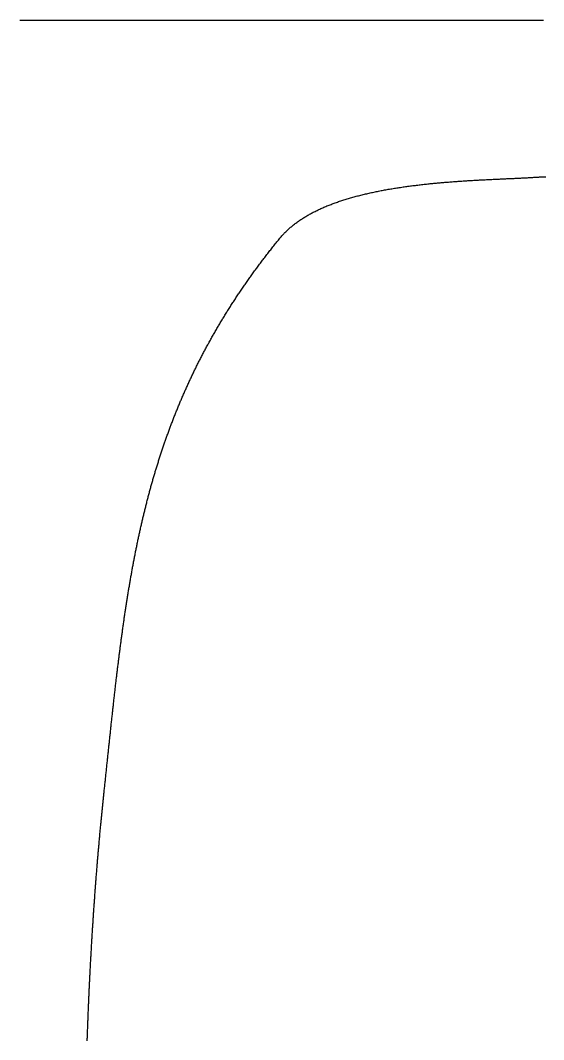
# Model space of a CAD drawing. Header units: metres. Extents: x -47 to 47, y -108 to 108.
# Drawn here: x -23.68 to 0, y 62.34 to 108.48 of the extents above; entities that cross this region are included whole.
import ezdxf

# ---------------------------------------------------------------- set-up
doc = ezdxf.new("R2010")
doc.units = ezdxf.units.M

msp = doc.modelspace()

# ---------------------------------------------------------------- linework, layer by layer
for points in [[(0, 108.483), (-0.05, 108.483), (-0.1, 108.483), (-0.15, 108.483), (-0.2, 108.483), (-0.25, 108.483), (-0.3, 108.483), (-0.35, 108.483), (-0.4, 108.483), (-0.45, 108.483), (-0.5, 108.483), (-0.55, 108.483), (-0.6, 108.483), (-0.65, 108.483), (-0.7, 108.483), (-0.75, 108.483), (-0.8, 108.483), (-0.85, 108.483), (-0.9, 108.483), (-0.95, 108.483), (-1, 108.483), (-1.05, 108.483), (-1.1, 108.483), (-1.15, 108.483), (-1.2, 108.483), (-1.25, 108.483), (-1.3, 108.483), (-1.35, 108.483), (-1.4, 108.483), (-1.45, 108.483), (-1.5, 108.483), (-1.55, 108.483), (-1.6, 108.483), (-1.65, 108.483), (-1.7, 108.483), (-1.75, 108.483), (-1.8, 108.483), (-1.85, 108.483), (-1.9, 108.483), (-1.95, 108.483), (-2.001, 108.483), (-2.051, 108.483), (-2.101, 108.483), (-2.151, 108.483), (-2.201, 108.483), (-2.251, 108.483), (-2.301, 108.483), (-2.351, 108.483), (-2.401, 108.483), (-2.451, 108.483), (-2.501, 108.483), (-2.551, 108.483), (-2.601, 108.483), (-2.651, 108.483), (-2.701, 108.483), (-2.751, 108.483), (-2.801, 108.483), (-2.851, 108.483), (-2.901, 108.483), (-2.951, 108.483), (-3.001, 108.483), (-3.051, 108.483), (-3.101, 108.483), (-3.151, 108.483), (-3.201, 108.483), (-3.251, 108.483), (-3.301, 108.483), (-3.351, 108.483), (-3.401, 108.483), (-3.451, 108.483), (-3.501, 108.483), (-3.551, 108.483), (-3.601, 108.483), (-3.651, 108.483), (-3.701, 108.483), (-3.751, 108.483), (-3.801, 108.483), (-3.851, 108.483), (-3.901, 108.483), (-3.951, 108.483), (-4.001, 108.483), (-4.051, 108.483), (-4.101, 108.483), (-4.151, 108.483), (-4.201, 108.483), (-4.251, 108.483), (-4.301, 108.483), (-4.351, 108.483), (-4.401, 108.483), (-4.451, 108.483), (-4.501, 108.483), (-4.551, 108.483), (-4.601, 108.483), (-4.651, 108.483), (-4.701, 108.483), (-4.751, 108.483), (-4.801, 108.483), (-4.851, 108.483), (-4.901, 108.483), (-4.951, 108.483), (-5.001, 108.483), (-5.051, 108.483), (-5.101, 108.483), (-5.151, 108.483), (-5.201, 108.483), (-5.251, 108.483), (-5.301, 108.483), (-5.351, 108.483), (-5.401, 108.483), (-5.451, 108.483), (-5.501, 108.483), (-5.551, 108.483), (-5.601, 108.483), (-5.651, 108.483), (-5.701, 108.483), (-5.751, 108.483), (-5.801, 108.483), (-5.851, 108.483), (-5.901, 108.483), (-5.952, 108.483), (-6.002, 108.483), (-6.052, 108.483), (-6.102, 108.483), (-6.152, 108.483), (-6.202, 108.483), (-6.252, 108.483), (-6.302, 108.483), (-6.352, 108.483), (-6.402, 108.483), (-6.452, 108.483), (-6.502, 108.483), (-6.552, 108.483), (-6.602, 108.483), (-6.652, 108.483), (-6.702, 108.483), (-6.752, 108.483), (-6.802, 108.483), (-6.852, 108.483), (-6.902, 108.483), (-6.952, 108.483), (-7.002, 108.483), (-7.052, 108.483), (-7.102, 108.483), (-7.152, 108.483), (-7.202, 108.483), (-7.252, 108.483), (-7.302, 108.483), (-7.352, 108.483), (-7.402, 108.483), (-7.452, 108.483), (-7.502, 108.483), (-7.552, 108.483), (-7.602, 108.483), (-7.652, 108.483), (-7.702, 108.483), (-7.752, 108.483), (-7.802, 108.483), (-7.852, 108.483), (-7.902, 108.483), (-7.952, 108.483), (-8.002, 108.483), (-8.052, 108.483), (-8.102, 108.483), (-8.152, 108.483), (-8.202, 108.483), (-8.252, 108.483), (-8.302, 108.483), (-8.352, 108.483), (-8.402, 108.483), (-8.452, 108.483), (-8.502, 108.483), (-8.552, 108.483), (-8.602, 108.483), (-8.652, 108.483), (-8.702, 108.483), (-8.752, 108.483), (-8.802, 108.483), (-8.852, 108.483), (-8.902, 108.483), (-8.952, 108.483), (-9.002, 108.483), (-9.052, 108.483), (-9.102, 108.483), (-9.152, 108.483), (-9.202, 108.483), (-9.252, 108.483), (-9.302, 108.483), (-9.352, 108.483), (-9.402, 108.483), (-9.452, 108.483), (-9.502, 108.483), (-9.552, 108.483), (-9.602, 108.483), (-9.652, 108.483), (-9.702, 108.483), (-9.752, 108.483), (-9.802, 108.483), (-9.852, 108.483), (-9.903, 108.483), (-9.953, 108.483), (-10.003, 108.483), (-10.053, 108.483), (-10.103, 108.483), (-10.153, 108.483), (-10.203, 108.483), (-10.253, 108.483), (-10.303, 108.483), (-10.353, 108.483), (-10.403, 108.483), (-10.453, 108.483), (-10.503, 108.483), (-10.553, 108.483), (-10.603, 108.483), (-10.653, 108.483), (-10.703, 108.483), (-10.753, 108.483), (-10.803, 108.483), (-10.853, 108.483), (-10.903, 108.483), (-10.953, 108.483), (-11.003, 108.483), (-11.053, 108.483), (-11.103, 108.483), (-11.153, 108.483), (-11.203, 108.483), (-11.253, 108.483), (-11.303, 108.483), (-11.353, 108.483), (-11.403, 108.483), (-11.453, 108.483), (-11.503, 108.483), (-11.553, 108.483), (-11.603, 108.483), (-11.653, 108.483), (-11.703, 108.483), (-11.753, 108.483), (-11.803, 108.483), (-11.853, 108.483), (-11.903, 108.483), (-11.953, 108.483), (-12.003, 108.483), (-12.053, 108.483), (-12.103, 108.483), (-12.153, 108.483), (-12.203, 108.483), (-12.253, 108.483), (-12.303, 108.483), (-12.353, 108.483), (-12.403, 108.483), (-12.453, 108.483), (-12.503, 108.483), (-12.553, 108.483), (-12.603, 108.483), (-12.653, 108.483), (-12.703, 108.483), (-12.753, 108.483), (-12.803, 108.483), (-12.853, 108.483), (-12.903, 108.483), (-12.953, 108.483), (-13.003, 108.483), (-13.053, 108.483), (-13.103, 108.483), (-13.153, 108.483), (-13.203, 108.483), (-13.253, 108.483), (-13.303, 108.483), (-13.353, 108.483), (-13.403, 108.483), (-13.453, 108.483), (-13.503, 108.483), (-13.553, 108.483), (-13.603, 108.483), (-13.653, 108.483), (-13.703, 108.483), (-13.753, 108.483), (-13.803, 108.483), (-13.854, 108.483), (-13.904, 108.483), (-13.954, 108.483), (-14.004, 108.483), (-14.054, 108.483), (-14.104, 108.483), (-14.154, 108.483), (-14.204, 108.483), (-14.254, 108.483), (-14.304, 108.483), (-14.354, 108.483), (-14.404, 108.483), (-14.454, 108.483), (-14.504, 108.483), (-14.554, 108.483), (-14.604, 108.483), (-14.654, 108.483), (-14.704, 108.483), (-14.754, 108.483), (-14.804, 108.483), (-14.854, 108.483), (-14.904, 108.483), (-14.954, 108.483), (-15.004, 108.483), (-15.054, 108.483), (-15.104, 108.483), (-15.154, 108.483), (-15.204, 108.483), (-15.254, 108.483), (-15.304, 108.483), (-15.354, 108.483), (-15.404, 108.483), (-15.454, 108.483), (-15.504, 108.483), (-15.554, 108.483), (-15.604, 108.483), (-15.654, 108.483), (-15.704, 108.483), (-15.754, 108.483), (-15.804, 108.483), (-15.854, 108.483), (-15.904, 108.483), (-15.954, 108.483), (-16.004, 108.483), (-16.054, 108.483), (-16.104, 108.483), (-16.154, 108.483), (-16.204, 108.483), (-16.254, 108.483), (-16.304, 108.483), (-16.354, 108.483), (-16.404, 108.483), (-16.454, 108.483), (-16.504, 108.483), (-16.554, 108.483), (-16.604, 108.483), (-16.654, 108.483), (-16.704, 108.483), (-16.754, 108.483), (-16.804, 108.483), (-16.854, 108.483), (-16.904, 108.483), (-16.954, 108.483), (-17.004, 108.483), (-17.054, 108.483), (-17.104, 108.483), (-17.154, 108.483), (-17.204, 108.483), (-17.254, 108.483), (-17.304, 108.483), (-17.354, 108.483), (-17.404, 108.483), (-17.454, 108.483), (-17.504, 108.483), (-17.554, 108.483), (-17.604, 108.483), (-17.654, 108.483), (-17.704, 108.483), (-17.754, 108.483), (-17.805, 108.483), (-17.855, 108.483), (-17.905, 108.483), (-17.955, 108.483), (-18.005, 108.483), (-18.055, 108.483), (-18.105, 108.483), (-18.155, 108.483), (-18.205, 108.483), (-18.255, 108.483), (-18.305, 108.483), (-18.355, 108.483), (-18.405, 108.483), (-18.455, 108.483), (-18.505, 108.483), (-18.555, 108.483), (-18.605, 108.483), (-18.655, 108.483), (-18.705, 108.483), (-18.755, 108.483), (-18.805, 108.483), (-18.855, 108.483), (-18.905, 108.483), (-18.955, 108.483), (-19.005, 108.483), (-19.055, 108.483), (-19.105, 108.483), (-19.155, 108.483), (-19.205, 108.483), (-19.255, 108.483), (-19.305, 108.483), (-19.355, 108.483), (-19.405, 108.483), (-19.455, 108.483), (-19.505, 108.483), (-19.555, 108.483), (-19.605, 108.483), (-19.655, 108.483), (-19.705, 108.483), (-19.755, 108.483), (-19.805, 108.483), (-19.855, 108.483), (-19.905, 108.483), (-19.955, 108.483), (-20.005, 108.483), (-20.055, 108.483), (-20.105, 108.483), (-20.155, 108.483), (-20.205, 108.483), (-20.255, 108.483), (-20.305, 108.483), (-20.355, 108.483), (-20.405, 108.483), (-20.455, 108.483), (-20.505, 108.483), (-20.555, 108.483), (-20.605, 108.483), (-20.655, 108.483), (-20.705, 108.483), (-20.755, 108.483), (-20.805, 108.483), (-20.855, 108.483), (-20.905, 108.483), (-20.955, 108.483), (-21.005, 108.483), (-21.055, 108.483), (-21.105, 108.483), (-21.155, 108.483), (-21.205, 108.483), (-21.255, 108.483), (-21.305, 108.483), (-21.355, 108.483), (-21.405, 108.483), (-21.455, 108.483), (-21.505, 108.483), (-21.555, 108.483), (-21.605, 108.483), (-21.655, 108.483), (-21.705, 108.483), (-21.756, 108.483), (-21.806, 108.483), (-21.856, 108.483), (-21.906, 108.483), (-21.956, 108.483), (-22.006, 108.483), (-22.056, 108.483), (-22.106, 108.483), (-22.156, 108.483), (-22.206, 108.483), (-22.256, 108.483), (-22.306, 108.483), (-22.356, 108.483), (-22.406, 108.483), (-22.456, 108.483), (-22.506, 108.483), (-22.556, 108.483), (-22.606, 108.483), (-22.656, 108.483), (-22.706, 108.483), (-22.756, 108.483), (-22.806, 108.483), (-22.856, 108.483), (-22.906, 108.483), (-22.956, 108.483), (-23.006, 108.483), (-23.056, 108.483), (-23.106, 108.483), (-23.156, 108.483), (-23.206, 108.483), (-23.256, 108.483), (-23.306, 108.483), (-23.356, 108.483), (-23.406, 108.483), (-23.456, 108.483), (-23.506, 108.483), (-23.556, 108.483), (-23.606, 108.483), (-23.656, 108.483), (-23.706, 108.483)], [(-11.932, 98.626), (-11.905, 98.659), (-11.878, 98.691), (-11.85, 98.724), (-11.822, 98.755), (-11.793, 98.787), (-11.764, 98.818), (-11.735, 98.849), (-11.705, 98.88), (-11.674, 98.91), (-11.644, 98.94), (-11.613, 98.97), (-11.581, 99), (-11.549, 99.029), (-11.517, 99.058), (-11.484, 99.087), (-11.451, 99.116), (-11.418, 99.144), (-11.384, 99.172), (-11.35, 99.2), (-11.315, 99.228), (-11.28, 99.255), (-11.245, 99.282), (-11.209, 99.309), (-11.173, 99.335), (-11.137, 99.362), (-11.1, 99.388), (-11.063, 99.413), (-11.026, 99.439), (-10.988, 99.464), (-10.95, 99.489), (-10.912, 99.514), (-10.873, 99.539), (-10.834, 99.563), (-10.794, 99.587), (-10.755, 99.611), (-10.714, 99.635), (-10.674, 99.658), (-10.633, 99.682), (-10.592, 99.705), (-10.551, 99.727), (-10.509, 99.75), (-10.468, 99.772), (-10.425, 99.794), (-10.383, 99.816), (-10.34, 99.838), (-10.297, 99.859), (-10.254, 99.88), (-10.21, 99.901), (-10.166, 99.922), (-10.122, 99.942), (-10.077, 99.963), (-10.032, 99.983), (-9.987, 100.003), (-9.942, 100.022), (-9.897, 100.042), (-9.851, 100.061), (-9.805, 100.08), (-9.758, 100.099), (-9.712, 100.118), (-9.665, 100.136), (-9.618, 100.154), (-9.571, 100.172), (-9.523, 100.19), (-9.475, 100.208), (-9.427, 100.225), (-9.379, 100.242), (-9.331, 100.259), (-9.282, 100.276), (-9.233, 100.293), (-9.184, 100.309), (-9.135, 100.325), (-9.085, 100.342), (-9.036, 100.357), (-8.986, 100.373), (-8.936, 100.389), (-8.886, 100.404), (-8.835, 100.419), (-8.784, 100.434), (-8.734, 100.449), (-8.683, 100.463), (-8.631, 100.478), (-8.58, 100.492), (-8.528, 100.506), (-8.477, 100.52), (-8.425, 100.534), (-8.373, 100.547), (-8.321, 100.561), (-8.268, 100.574), (-8.216, 100.587), (-8.163, 100.6), (-8.11, 100.613), (-8.057, 100.625), (-8.004, 100.638), (-7.951, 100.65), (-7.898, 100.662), (-7.844, 100.674), (-7.791, 100.686), (-7.737, 100.697), (-7.683, 100.709), (-7.629, 100.72), (-7.575, 100.731), (-7.521, 100.742), (-7.467, 100.753), (-7.412, 100.764), (-7.358, 100.774), (-7.303, 100.785), (-7.248, 100.795), (-7.194, 100.805), (-7.139, 100.815), (-7.084, 100.825), (-7.029, 100.835), (-6.974, 100.844), (-6.918, 100.854), (-6.863, 100.863), (-6.808, 100.872), (-6.752, 100.881), (-6.697, 100.89), (-6.642, 100.899), (-6.586, 100.907), (-6.53, 100.916), (-6.475, 100.924), (-6.419, 100.933), (-6.363, 100.941), (-6.307, 100.949), (-6.251, 100.957), (-6.196, 100.964), (-6.14, 100.972), (-6.084, 100.979), (-6.028, 100.987), (-5.972, 100.994), (-5.916, 101.001), (-5.86, 101.008), (-5.804, 101.015), (-5.748, 101.022), (-5.692, 101.029), (-5.636, 101.036), (-5.58, 101.042), (-5.523, 101.048), (-5.467, 101.055), (-5.411, 101.061), (-5.355, 101.067), (-5.299, 101.073), (-5.243, 101.079), (-5.187, 101.085), (-5.132, 101.091), (-5.076, 101.096), (-5.02, 101.102), (-4.964, 101.107), (-4.908, 101.112), (-4.852, 101.118), (-4.797, 101.123), (-4.741, 101.128), (-4.685, 101.133), (-4.63, 101.138), (-4.574, 101.143), (-4.519, 101.147), (-4.464, 101.152), (-4.408, 101.157), (-4.353, 101.161), (-4.298, 101.165), (-4.243, 101.17), (-4.188, 101.174), (-4.133, 101.178), (-4.078, 101.182), (-4.023, 101.186), (-3.969, 101.19), (-3.914, 101.194), (-3.86, 101.198), (-3.805, 101.202), (-3.751, 101.206), (-3.697, 101.209), (-3.643, 101.213), (-3.589, 101.216), (-3.535, 101.22), (-3.482, 101.223), (-3.428, 101.227), (-3.375, 101.23), (-3.321, 101.233), (-3.268, 101.236), (-3.215, 101.24), (-3.162, 101.243), (-3.11, 101.246), (-3.057, 101.249), (-3.005, 101.252), (-2.953, 101.254), (-2.9, 101.257), (-2.848, 101.26), (-2.797, 101.263), (-2.745, 101.266), (-2.694, 101.268), (-2.642, 101.271), (-2.591, 101.274), (-2.54, 101.276), (-2.49, 101.279), (-2.439, 101.281), (-2.389, 101.284), (-2.338, 101.286), (-2.288, 101.288), (-2.239, 101.291), (-2.189, 101.293), (-2.14, 101.296), (-2.091, 101.298), (-2.042, 101.3), (-1.993, 101.302), (-1.944, 101.305), (-1.896, 101.307), (-1.848, 101.309), (-1.8, 101.311), (-1.752, 101.313), (-1.705, 101.316), (-1.658, 101.318), (-1.611, 101.32), (-1.564, 101.322), (-1.518, 101.324), (-1.472, 101.326), (-1.426, 101.328), (-1.38, 101.33), (-1.335, 101.332), (-1.29, 101.335), (-1.245, 101.337), (-1.2, 101.339), (-1.156, 101.341), (-1.112, 101.343), (-1.068, 101.345), (-1.024, 101.347), (-0.981, 101.349), (-0.938, 101.351), (-0.895, 101.353), (-0.853, 101.356), (-0.811, 101.358), (-0.769, 101.36), (-0.728, 101.362), (-0.687, 101.364), (-0.646, 101.366), (-0.605, 101.369), (-0.565, 101.371), (-0.525, 101.373), (-0.486, 101.375), (-0.446, 101.378), (-0.407, 101.38), (-0.369, 101.382), (-0.331, 101.385), (-0.293, 101.387), (-0.255, 101.389), (-0.218, 101.392), (-0.181, 101.394), (-0.144, 101.397), (-0.108, 101.399)], [(-0.108, 101.399), (-0.074, 101.399), (0, 101.399), (0.074, 101.399), (0.108, 101.399)], [(-19.894, 73.524), (-19.888, 73.58), (-19.883, 73.635), (-19.877, 73.689), (-19.871, 73.744), (-19.865, 73.799), (-19.859, 73.854), (-19.853, 73.909), (-19.848, 73.963), (-19.842, 74.018), (-19.836, 74.073), (-19.83, 74.127), (-19.825, 74.182), (-19.819, 74.236), (-19.813, 74.291), (-19.807, 74.345), (-19.802, 74.399), (-19.796, 74.453), (-19.79, 74.508), (-19.785, 74.562), (-19.779, 74.616), (-19.773, 74.67), (-19.767, 74.724), (-19.762, 74.778), (-19.756, 74.832), (-19.75, 74.886), (-19.745, 74.94), (-19.739, 74.993), (-19.733, 75.047), (-19.728, 75.101), (-19.722, 75.154), (-19.717, 75.208), (-19.711, 75.261), (-19.705, 75.315), (-19.7, 75.368), (-19.694, 75.422), (-19.688, 75.475), (-19.683, 75.528), (-19.677, 75.582), (-19.672, 75.635), (-19.666, 75.688), (-19.66, 75.741), (-19.655, 75.794), (-19.649, 75.847), (-19.643, 75.9), (-19.638, 75.953), (-19.632, 76.006), (-19.627, 76.059), (-19.621, 76.112), (-19.615, 76.165), (-19.61, 76.217), (-19.604, 76.27), (-19.598, 76.323), (-19.593, 76.375), (-19.587, 76.428), (-19.581, 76.48), (-19.576, 76.533), (-19.57, 76.585), (-19.565, 76.637), (-19.559, 76.69), (-19.553, 76.742), (-19.548, 76.794), (-19.542, 76.846), (-19.536, 76.899), (-19.531, 76.951), (-19.525, 77.003), (-19.519, 77.055), (-19.514, 77.107), (-19.508, 77.159), (-19.502, 77.211), (-19.496, 77.262), (-19.491, 77.314), (-19.485, 77.366), (-19.479, 77.418), (-19.474, 77.469), (-19.468, 77.521), (-19.462, 77.573), (-19.456, 77.624), (-19.451, 77.676), (-19.445, 77.727), (-19.439, 77.778), (-19.433, 77.83), (-19.427, 77.881), (-19.422, 77.933), (-19.416, 77.984), (-19.41, 78.035), (-19.404, 78.086), (-19.398, 78.137), (-19.392, 78.188), (-19.387, 78.239), (-19.381, 78.29), (-19.375, 78.341), (-19.369, 78.392), (-19.363, 78.443), (-19.357, 78.494), (-19.351, 78.545), (-19.345, 78.596), (-19.339, 78.646), (-19.333, 78.697), (-19.327, 78.748), (-19.321, 78.798), (-19.315, 78.849), (-19.309, 78.899), (-19.303, 78.95), (-19.297, 79), (-19.291, 79.051), (-19.285, 79.101), (-19.279, 79.152), (-19.273, 79.202), (-19.266, 79.252), (-19.26, 79.302), (-19.254, 79.353), (-19.248, 79.403), (-19.242, 79.453), (-19.235, 79.503), (-19.229, 79.553), (-19.223, 79.603), (-19.217, 79.653), (-19.21, 79.703), (-19.204, 79.753), (-19.198, 79.803), (-19.191, 79.852), (-19.185, 79.902), (-19.179, 79.952), (-19.172, 80.002), (-19.166, 80.051), (-19.159, 80.101), (-19.153, 80.15), (-19.146, 80.2), (-19.14, 80.25), (-19.133, 80.299), (-19.127, 80.348), (-19.12, 80.398), (-19.114, 80.447), (-19.107, 80.497), (-19.1, 80.546), (-19.094, 80.595), (-19.087, 80.644), (-19.08, 80.694), (-19.073, 80.743), (-19.067, 80.792), (-19.06, 80.841), (-19.053, 80.89), (-19.046, 80.939), (-19.039, 80.988), (-19.033, 81.037), (-19.026, 81.086), (-19.019, 81.135), (-19.012, 81.184), (-19.005, 81.233), (-18.998, 81.281), (-18.991, 81.33), (-18.984, 81.379), (-18.977, 81.427), (-18.969, 81.476), (-18.962, 81.525), (-18.955, 81.573), (-18.948, 81.622), (-18.941, 81.67), (-18.933, 81.719), (-18.926, 81.767), (-18.919, 81.816), (-18.911, 81.864), (-18.904, 81.912), (-18.897, 81.961), (-18.889, 82.009), (-18.882, 82.057), (-18.874, 82.106), (-18.867, 82.154), (-18.859, 82.202), (-18.852, 82.25), (-18.844, 82.298), (-18.836, 82.346), (-18.829, 82.394), (-18.821, 82.442), (-18.813, 82.49), (-18.805, 82.538), (-18.798, 82.586), (-18.79, 82.634), (-18.782, 82.682), (-18.774, 82.73), (-18.766, 82.777), (-18.758, 82.825), (-18.75, 82.873), (-18.742, 82.921), (-18.734, 82.968), (-18.726, 83.016), (-18.718, 83.063), (-18.709, 83.111), (-18.701, 83.159), (-18.693, 83.206), (-18.685, 83.254), (-18.676, 83.301), (-18.668, 83.348), (-18.659, 83.396), (-18.651, 83.443), (-18.643, 83.491), (-18.634, 83.538), (-18.625, 83.585), (-18.617, 83.632), (-18.608, 83.68), (-18.6, 83.727), (-18.591, 83.774), (-18.582, 83.821), (-18.573, 83.868), (-18.564, 83.915), (-18.556, 83.962), (-18.547, 84.009), (-18.538, 84.056), (-18.529, 84.103), (-18.52, 84.15), (-18.511, 84.197), (-18.501, 84.244), (-18.492, 84.291), (-18.483, 84.338), (-18.474, 84.385), (-18.465, 84.431), (-18.455, 84.478), (-18.446, 84.525), (-18.436, 84.572), (-18.427, 84.618), (-18.417, 84.665), (-18.408, 84.712), (-18.398, 84.758), (-18.389, 84.805), (-18.379, 84.851), (-18.369, 84.898), (-18.359, 84.944), (-18.35, 84.991), (-18.34, 85.037), (-18.33, 85.084), (-18.32, 85.13), (-18.31, 85.176), (-18.3, 85.223), (-18.29, 85.269), (-18.28, 85.315), (-18.269, 85.362), (-18.259, 85.408), (-18.249, 85.454), (-18.238, 85.5), (-18.228, 85.547), (-18.218, 85.593), (-18.207, 85.639), (-18.197, 85.685), (-18.186, 85.731), (-18.175, 85.777), (-18.165, 85.823), (-18.154, 85.869), (-18.143, 85.915), (-18.132, 85.961), (-18.121, 86.007), (-18.111, 86.053), (-18.1, 86.099), (-18.089, 86.145), (-18.077, 86.191), (-18.066, 86.236), (-18.055, 86.282), (-18.044, 86.328), (-18.033, 86.374), (-18.021, 86.419), (-18.01, 86.465), (-17.998, 86.511), (-17.987, 86.556), (-17.975, 86.602), (-17.964, 86.648), (-17.952, 86.693), (-17.94, 86.739), (-17.928, 86.785), (-17.917, 86.83), (-17.905, 86.876), (-17.893, 86.921), (-17.881, 86.967), (-17.869, 87.012), (-17.856, 87.057), (-17.844, 87.103), (-17.832, 87.148), (-17.82, 87.194), (-17.807, 87.239), (-17.795, 87.284), (-17.782, 87.33), (-17.77, 87.375), (-17.757, 87.42), (-17.745, 87.465), (-17.732, 87.511), (-17.719, 87.556), (-17.706, 87.601), (-17.693, 87.646), (-17.68, 87.691), (-17.667, 87.737), (-17.654, 87.782), (-17.641, 87.827), (-17.628, 87.872), (-17.615, 87.917), (-17.601, 87.962), (-17.588, 88.007), (-17.575, 88.052), (-17.561, 88.097), (-17.548, 88.142), (-17.534, 88.187), (-17.52, 88.232), (-17.507, 88.277), (-17.493, 88.322), (-17.479, 88.367), (-17.465, 88.412), (-17.451, 88.456), (-17.437, 88.501), (-17.423, 88.546), (-17.408, 88.591), (-17.394, 88.636), (-17.38, 88.68), (-17.365, 88.725), (-17.351, 88.77), (-17.336, 88.815), (-17.322, 88.859), (-17.307, 88.904), (-17.292, 88.949), (-17.278, 88.993), (-17.263, 89.038), (-17.248, 89.083), (-17.233, 89.127), (-17.218, 89.172), (-17.203, 89.216), (-17.187, 89.261), (-17.172, 89.306), (-17.157, 89.35), (-17.141, 89.395), (-17.126, 89.439), (-17.11, 89.484), (-17.095, 89.528), (-17.079, 89.572), (-17.063, 89.617), (-17.047, 89.661), (-17.031, 89.706), (-17.015, 89.75), (-16.999, 89.795), (-16.983, 89.839), (-16.967, 89.883), (-16.951, 89.928), (-16.934, 89.972), (-16.918, 90.016), (-16.901, 90.061), (-16.885, 90.105), (-16.868, 90.149), (-16.851, 90.193), (-16.835, 90.238), (-16.818, 90.282), (-16.801, 90.326), (-16.784, 90.37), (-16.767, 90.415), (-16.749, 90.459), (-16.732, 90.503), (-16.715, 90.547), (-16.697, 90.591), (-16.68, 90.635), (-16.662, 90.68), (-16.645, 90.724), (-16.627, 90.768), (-16.609, 90.812), (-16.591, 90.856), (-16.573, 90.9), (-16.555, 90.944), (-16.537, 90.988), (-16.519, 91.032), (-16.501, 91.076), (-16.483, 91.12), (-16.464, 91.164), (-16.446, 91.208), (-16.427, 91.252), (-16.408, 91.296), (-16.39, 91.34), (-16.371, 91.384), (-16.352, 91.428), (-16.333, 91.472), (-16.314, 91.516), (-16.295, 91.56), (-16.276, 91.604), (-16.256, 91.648), (-16.237, 91.692), (-16.217, 91.736), (-16.198, 91.779), (-16.178, 91.823), (-16.158, 91.867), (-16.139, 91.911), (-16.119, 91.955), (-16.099, 91.999), (-16.079, 92.042), (-16.059, 92.086), (-16.038, 92.13), (-16.018, 92.174), (-15.998, 92.218), (-15.977, 92.261), (-15.957, 92.305), (-15.936, 92.349), (-15.915, 92.393), (-15.894, 92.436), (-15.873, 92.48), (-15.852, 92.524), (-15.831, 92.568), (-15.81, 92.611), (-15.789, 92.655), (-15.767, 92.699), (-15.746, 92.743), (-15.724, 92.786), (-15.703, 92.83), (-15.681, 92.874), (-15.659, 92.917), (-15.637, 92.961), (-15.615, 93.005), (-15.593, 93.048), (-15.571, 93.092), (-15.549, 93.136), (-15.527, 93.179), (-15.504, 93.223), (-15.482, 93.266), (-15.459, 93.31), (-15.436, 93.354), (-15.413, 93.397), (-15.39, 93.441), (-15.367, 93.485), (-15.344, 93.528), (-15.321, 93.572), (-15.298, 93.615), (-15.275, 93.659), (-15.251, 93.702), (-15.228, 93.746), (-15.204, 93.79), (-15.18, 93.833), (-15.156, 93.877), (-15.132, 93.92), (-15.108, 93.964), (-15.084, 94.007), (-15.06, 94.051), (-15.036, 94.095), (-15.011, 94.138), (-14.987, 94.182), (-14.962, 94.225), (-14.937, 94.269), (-14.913, 94.312), (-14.888, 94.356), (-14.863, 94.399), (-14.838, 94.443), (-14.812, 94.486), (-14.787, 94.53), (-14.762, 94.573), (-14.736, 94.617), (-14.711, 94.66), (-14.685, 94.704), (-14.659, 94.747), (-14.633, 94.791), (-14.607, 94.834), (-14.581, 94.878), (-14.555, 94.921), (-14.529, 94.965), (-14.502, 95.008), (-14.476, 95.052), (-14.449, 95.095), (-14.422, 95.139), (-14.396, 95.182), (-14.369, 95.226), (-14.342, 95.269), (-14.315, 95.313), (-14.287, 95.356), (-14.26, 95.4), (-14.233, 95.443), (-14.205, 95.487), (-14.177, 95.53), (-14.15, 95.574), (-14.122, 95.617), (-14.094, 95.661), (-14.066, 95.705), (-14.038, 95.748), (-14.009, 95.792), (-13.981, 95.835), (-13.952, 95.879), (-13.924, 95.922), (-13.895, 95.966), (-13.866, 96.009), (-13.837, 96.053), (-13.808, 96.096), (-13.779, 96.14), (-13.75, 96.183), (-13.721, 96.227), (-13.691, 96.27), (-13.662, 96.314), (-13.632, 96.357), (-13.602, 96.401), (-13.572, 96.444), (-13.542, 96.488), (-13.512, 96.531), (-13.482, 96.575), (-13.452, 96.618), (-13.421, 96.662), (-13.391, 96.706), (-13.36, 96.749), (-13.329, 96.793), (-13.298, 96.836), (-13.267, 96.88), (-13.236, 96.923), (-13.205, 96.967), (-13.174, 97.01), (-13.142, 97.054), (-13.111, 97.098), (-13.079, 97.141), (-13.047, 97.185), (-13.015, 97.228), (-12.983, 97.272), (-12.951, 97.316), (-12.919, 97.359), (-12.886, 97.403), (-12.854, 97.446), (-12.821, 97.49), (-12.789, 97.534), (-12.756, 97.577), (-12.723, 97.621), (-12.69, 97.665), (-12.657, 97.708), (-12.623, 97.752), (-12.59, 97.796), (-12.556, 97.839), (-12.523, 97.883), (-12.489, 97.927), (-12.455, 97.97), (-12.421, 98.014), (-12.387, 98.058), (-12.353, 98.101), (-12.318, 98.145), (-12.284, 98.189), (-12.249, 98.233), (-12.214, 98.276), (-12.18, 98.32), (-12.145, 98.364), (-12.109, 98.408), (-12.074, 98.451), (-12.039, 98.495), (-12.003, 98.539), (-11.968, 98.583), (-11.932, 98.626)], [(-20.656, 62.289), (-20.654, 62.339), (-20.653, 62.389), (-20.651, 62.438), (-20.649, 62.488), (-20.647, 62.538), (-20.646, 62.588), (-20.644, 62.638), (-20.642, 62.688), (-20.64, 62.738), (-20.638, 62.788), (-20.636, 62.838), (-20.635, 62.888), (-20.633, 62.938), (-20.631, 62.988), (-20.629, 63.037), (-20.627, 63.087), (-20.625, 63.137), (-20.623, 63.187), (-20.621, 63.237), (-20.619, 63.287), (-20.617, 63.337), (-20.615, 63.387), (-20.613, 63.437), (-20.611, 63.487), (-20.609, 63.537), (-20.607, 63.586), (-20.605, 63.636), (-20.603, 63.686), (-20.601, 63.736), (-20.599, 63.786), (-20.597, 63.836), (-20.595, 63.886), (-20.592, 63.936), (-20.59, 63.986), (-20.588, 64.036), (-20.586, 64.086), (-20.584, 64.136), (-20.582, 64.185), (-20.579, 64.235), (-20.577, 64.285), (-20.575, 64.335), (-20.573, 64.385), (-20.57, 64.435), (-20.568, 64.485), (-20.566, 64.535), (-20.563, 64.585), (-20.561, 64.635), (-20.559, 64.685), (-20.556, 64.735), (-20.554, 64.784), (-20.552, 64.834), (-20.549, 64.884), (-20.547, 64.934), (-20.544, 64.984), (-20.542, 65.034), (-20.539, 65.084), (-20.537, 65.134), (-20.534, 65.184), (-20.532, 65.234), (-20.529, 65.284), (-20.527, 65.334), (-20.524, 65.384), (-20.522, 65.433), (-20.519, 65.483), (-20.517, 65.533), (-20.514, 65.583), (-20.511, 65.633), (-20.509, 65.683), (-20.506, 65.733), (-20.504, 65.783), (-20.501, 65.833), (-20.498, 65.883), (-20.495, 65.933), (-20.493, 65.983), (-20.49, 66.033), (-20.487, 66.082), (-20.484, 66.132), (-20.482, 66.182), (-20.479, 66.232), (-20.476, 66.282), (-20.473, 66.332), (-20.47, 66.382), (-20.468, 66.432), (-20.465, 66.482), (-20.462, 66.532), (-20.459, 66.582), (-20.456, 66.632), (-20.453, 66.682), (-20.45, 66.731), (-20.447, 66.781), (-20.444, 66.831), (-20.441, 66.881), (-20.438, 66.931), (-20.435, 66.981), (-20.432, 67.031), (-20.429, 67.081), (-20.426, 67.131), (-20.423, 67.181), (-20.42, 67.231), (-20.417, 67.281), (-20.414, 67.331), (-20.41, 67.38), (-20.407, 67.43), (-20.404, 67.48), (-20.401, 67.53), (-20.398, 67.58), (-20.394, 67.63), (-20.391, 67.68), (-20.388, 67.73), (-20.385, 67.78), (-20.381, 67.83), (-20.378, 67.88), (-20.375, 67.93), (-20.371, 67.98), (-20.368, 68.03), (-20.365, 68.08), (-20.361, 68.129), (-20.358, 68.179), (-20.355, 68.229), (-20.351, 68.279), (-20.348, 68.329), (-20.344, 68.379), (-20.341, 68.429), (-20.337, 68.479), (-20.334, 68.529), (-20.33, 68.579), (-20.327, 68.629), (-20.323, 68.679), (-20.319, 68.729), (-20.316, 68.779), (-20.312, 68.829), (-20.309, 68.879), (-20.305, 68.928), (-20.301, 68.978), (-20.298, 69.028), (-20.294, 69.078), (-20.29, 69.128), (-20.286, 69.178), (-20.283, 69.228), (-20.279, 69.278), (-20.275, 69.328), (-20.271, 69.378), (-20.268, 69.428), (-20.264, 69.478), (-20.26, 69.528), (-20.256, 69.578), (-20.252, 69.628), (-20.248, 69.678), (-20.244, 69.727), (-20.24, 69.777), (-20.236, 69.827), (-20.232, 69.877), (-20.228, 69.927), (-20.224, 69.977), (-20.22, 70.027), (-20.216, 70.077), (-20.212, 70.127), (-20.208, 70.177), (-20.204, 70.227), (-20.2, 70.277), (-20.196, 70.327), (-20.192, 70.377), (-20.188, 70.427), (-20.184, 70.477), (-20.179, 70.527), (-20.175, 70.577), (-20.171, 70.627), (-20.167, 70.677), (-20.162, 70.726), (-20.158, 70.776), (-20.154, 70.826), (-20.149, 70.876), (-20.145, 70.926), (-20.141, 70.976), (-20.136, 71.026), (-20.132, 71.076), (-20.128, 71.126), (-20.123, 71.176), (-20.119, 71.226), (-20.114, 71.276), (-20.11, 71.326), (-20.105, 71.376), (-20.101, 71.426), (-20.096, 71.476), (-20.092, 71.526), (-20.087, 71.576), (-20.083, 71.626), (-20.078, 71.676), (-20.073, 71.726), (-20.069, 71.776), (-20.064, 71.826), (-20.059, 71.875), (-20.055, 71.925), (-20.05, 71.975), (-20.045, 72.025), (-20.04, 72.075), (-20.036, 72.125), (-20.031, 72.175), (-20.026, 72.225), (-20.021, 72.275), (-20.016, 72.325), (-20.011, 72.375), (-20.007, 72.425), (-20.002, 72.475), (-19.997, 72.525), (-19.992, 72.575), (-19.987, 72.625), (-19.982, 72.675), (-19.977, 72.725), (-19.972, 72.775), (-19.967, 72.825), (-19.962, 72.875), (-19.957, 72.925), (-19.952, 72.975), (-19.946, 73.025), (-19.941, 73.075), (-19.936, 73.125), (-19.931, 73.175), (-19.926, 73.225), (-19.921, 73.275), (-19.915, 73.325), (-19.91, 73.375), (-19.905, 73.425), (-19.9, 73.475), (-19.894, 73.524)]]:
    msp.add_lwpolyline(points)

doc.saveas('drawing.dxf')
